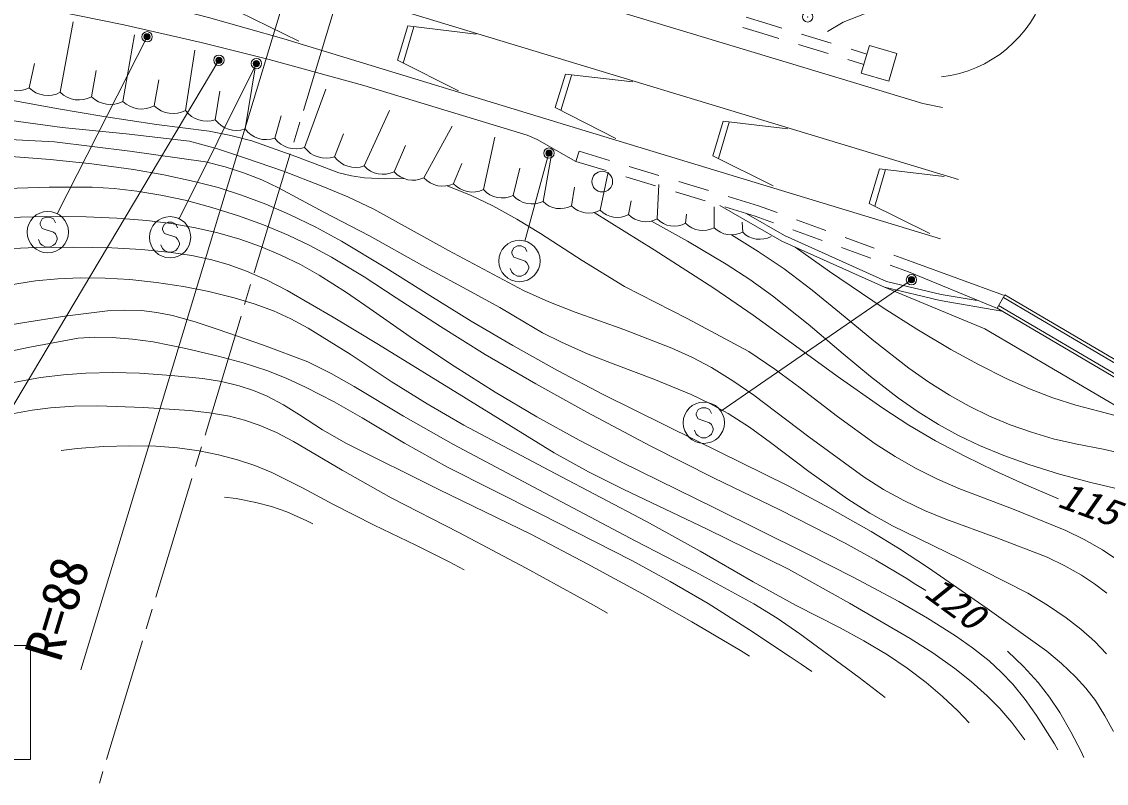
# Model space of a CAD drawing. Units: millimetres at full size, sheet at 1:1000; details may follow other scales. Extents: x 40000 to 680000, y 20000 to 380000.
# Drawn here: x 197334 to 249778, y 244852 to 281682 of the extents above; entities that cross this region are included whole.
import ezdxf
from ezdxf.enums import TextEntityAlignment as Align

# ---------------------------------------------------------------- set-up
doc = ezdxf.new("R2010")
doc.units = ezdxf.units.MM
doc.header["$LTSCALE"] = 1000
doc.header["$PDMODE"] = 32
doc.header["$PDSIZE"] = 500
for name, color, linetype, lineweight in [('M-BGD', 7, 'Continuous', 13), ('M-BMK', 2, 'Continuous', 13), ('M-STR-HTXT', 7, 'Continuous', 13), ('M-STR-STRC', 7, 'Continuous', 13), ('M-TTL-LINE', 7, 'Continuous', 50)]:
    doc.layers.add(name, color=color, linetype=linetype, lineweight=lineweight)
doc.styles.add('ＭＳ ゴシック', font='')
doc.styles.get('ＭＳ ゴシック').set_extended_font_data('MS Gothic')

msp = doc.modelspace()

# ---------------------------------------------------------------- linework, layer by layer
at = {"layer": 'M-BGD'}
for p, q in [((237054, 281652), (247154, 285659)), ((199202, 278267), (199815, 281670)), ((233321, 281606), (232361, 281898)), ((236294, 281201), (237054, 281652)), ((233169, 281108), (232209, 281401)), ((233939, 280874), (233169, 281108)), ((234089, 281372), (233321, 281606)), ((202228, 277829), (202791, 281046)), ((236330, 280145), (234895, 280582)), ((236480, 280643), (235045, 281080)), ((205255, 277390), (205705, 280308)), ((238204, 280117), (237437, 280351)), ((197689, 278486), (197958, 279655)), ((238056, 279619), (237287, 279853)), ((200715, 278048), (200934, 279320)), ((208135, 276496), (208616, 279455)), ((203742, 277610), (203963, 278870)), ((206695, 276943), (206922, 278320)), ((211016, 275601), (212047, 278411)), ((209576, 276049), (209883, 277132)), ((213896, 274707), (215124, 277379)), ((216778, 274135), (218154, 276637)), ((212456, 275154), (212890, 276264)), ((219660, 273562), (220210, 276103)), ((215337, 274421), (215887, 275691)), ((224286, 275422), (224134, 274924)), ((225754, 274974), (224286, 275422)), ((218219, 273849), (218613, 274821)), ((222542, 272990), (222948, 275256)), ((225596, 274478), (224134, 274924)), ((221101, 273276), (221417, 274594)), ((225300, 272567), (225685, 274409)), ((228145, 274244), (226710, 274682)), ((227987, 273748), (226552, 274186)), ((228058, 272143), (228143, 273803)), ((230536, 273514), (229101, 273952)), ((223921, 272778), (224067, 273678)), ((230378, 273018), (228943, 273456)), ((226679, 272355), (226804, 273024)), ((230816, 271719), (230815, 272728)), ((234085, 271071), (231097, 272799)), ((232796, 272280), (231334, 272726)), ((232961, 272774), (231493, 273222)), ((233860, 272447), (232961, 272774)), ((229437, 271931), (229479, 272377)), ((232366, 272411), (234222, 271338)), ((233688, 271956), (232796, 272280)), ((232196, 271508), (232172, 271988)), ((236209, 271592), (234799, 272105)), ((234222, 271338), (239147, 269122)), ((236038, 271101), (234628, 271614)), ((238558, 270737), (237149, 271250)), ((234085, 271071), (239050, 268837)), ((238387, 270246), (236978, 270759)), ((240397, 270068), (239498, 270395)), ((240220, 269580), (239327, 269904)), ((240220, 269580), (244513, 267805)), ((240397, 270068), (244807, 268453)), ((239147, 269122), (241800, 268489)), ((243912, 266831), (239050, 268837)), ((239050, 268837), (241740, 268195)), ((241740, 268195), (244724, 267688)), ((241800, 268489), (243526, 268196)), ((244496, 267822), (244876, 268469)), ((244800, 268339), (258581, 260228)), ((244876, 268469), (258641, 260366)), ((244496, 267822), (258339, 259674)), ((244572, 267952), (258399, 259813)), ((243912, 266831), (257737, 258694))]:
    msp.add_line(p, q, dxfattribs=at)
for points in [[(224134, 274924), (222259, 275992), (221772, 276198), (213883, 278598), (209303, 279852), (206015, 280679), (202270, 281532), (199021, 282188), (195715, 282772), (193403, 283131), (189768, 283558), (186523, 283789), (183675, 283874), (179632, 283843), (175727, 283616), (172083, 283311), (168963, 283042), (163848, 282582)], [(215809, 274096), (214930, 274087), (213912, 274137), (213285, 274226), (212672, 274376), (210586, 275170), (208464, 275914), (207439, 276179), (206402, 276386), (203848, 276708), (201303, 277090), (199010, 277491), (196723, 277901)], [(196360, 276964), (199290, 276559), (202381, 276263), (205454, 275907), (206809, 275526), (208161, 275084), (209996, 274446), (211817, 273749), (213096, 273208), (214359, 272609), (217965, 270616), (221597, 268678), (222830, 268130), (224090, 267637), (226444, 266793), (228769, 265897), (229738, 265454), (230689, 264953), (231718, 264317), (232733, 263620), (235390, 261609), (238076, 259652), (239012, 259063), (239981, 258525), (240983, 258046), (242015, 257618), (244482, 256725), (246912, 255781), (247765, 255375), (248586, 254917), (249214, 254506), (249807, 254045)], [(196113, 276013), (198926, 275875), (202570, 275417), (206224, 274899), (207167, 274661), (208102, 274363), (208938, 274035), (209749, 273650), (211938, 272465), (214155, 271332), (216679, 269902), (219245, 268516), (220460, 267863), (221653, 267153), (222521, 266642), (223428, 266178), (224728, 265606), (226057, 265087), (227893, 264399), (229707, 263655), (230613, 263221), (231490, 262734), (232528, 262067), (233544, 261340), (235392, 259938), (237272, 258587), (238338, 257923), (239440, 257308), (242704, 255712), (245990, 254039), (246931, 253474), (247834, 252861), (248543, 252313), (249220, 251712), (249795, 251121)], [(196411, 275192), (198706, 275013), (200718, 274800), (202735, 274526), (204205, 274274), (205671, 273961), (206829, 273657), (207970, 273294), (209131, 272857), (210280, 272360), (211549, 271740), (212790, 271067), (214944, 269780), (217075, 268437), (219060, 267204), (221074, 266024), (223247, 264815), (225449, 263659), (229919, 261451), (234396, 259234), (236409, 258162), (238401, 257033), (239786, 256195), (241131, 255311), (244020, 253313), (246905, 251243), (247619, 250645), (248288, 250006), (248791, 249448), (249248, 248850), (249714, 248120), (250131, 247354)], [(196593, 273616), (198661, 273675), (200738, 273675), (201813, 273615), (202895, 273494), (204069, 273300), (205244, 273044), (206533, 272699), (207815, 272292), (209029, 271852), (210218, 271357), (211271, 270855), (212307, 270293), (213891, 269340), (215446, 268334), (217582, 266937), (219748, 265591), (222189, 264165), (224658, 262792), (227722, 261175), (230822, 259607), (233995, 258069), (237151, 256471), (238638, 255650), (240103, 254771), (240576, 254473), (241057, 254168)], [(217911, 273749), (219068, 273272), (220111, 272778), (221281, 272133), (222424, 271435), (224436, 270135), (226488, 268881), (229506, 267331), (232497, 265727), (233745, 264878), (234971, 263971), (236774, 262592), (238607, 261266), (239562, 260649), (240547, 260084), (241583, 259571), (242649, 259111), (245244, 258122), (247819, 257076), (248714, 256636), (249588, 256140), (250283, 255675)], [(247430, 246478), (247266, 246762), (246405, 248133), (245854, 248907), (245252, 249648), (244701, 250233), (244106, 250776), (243316, 251404), (242487, 251987), (241132, 252837), (239741, 253639), (237532, 254824), (235287, 255961), (230826, 258180), (226344, 260385), (224286, 261453), (222246, 262580), (220233, 263773), (218246, 265022), (216282, 266326), (214338, 267689), (213045, 268580), (211721, 269420), (210808, 269933), (209856, 270399), (208886, 270804), (207882, 271157), (206820, 271465), (205733, 271717), (204560, 271924), (203381, 272071), (201929, 272187), (200458, 272245), (198557, 272259), (196648, 272212)], [(227787, 272039), (229520, 271072), (231400, 269954), (232536, 269212), (233640, 268419), (235358, 267049), (237049, 265623), (238377, 264522), (239736, 263474), (240682, 262815), (241659, 262207), (242637, 261676), (243654, 261192), (244828, 260706), (246038, 260269), (247522, 259807), (249024, 259402), (250191, 259121)], [(231654, 271370), (232943, 270575), (234194, 269732), (235550, 268706), (236880, 267624), (238533, 266256), (240227, 264932), (241195, 264249), (242197, 263615), (243147, 263088), (244127, 262613), (245134, 262191), (246167, 261825), (247212, 261517), (248286, 261265), (249626, 261010), (250946, 260698)], [(195721, 270667), (198027, 270759), (199854, 270782), (201695, 270745), (203128, 270665), (204567, 270524), (205557, 270374), (206532, 270166), (207373, 269923), (208205, 269618), (209202, 269180), (210177, 268685), (212401, 267400), (214586, 266068), (218824, 263462), (223076, 260838), (224748, 259920), (226450, 259055), (230444, 257158), (234407, 255209), (237363, 253559), (240286, 251857), (241383, 251156), (242448, 250404), (243250, 249772), (244018, 249089), (244633, 248464), (245204, 247797), (245833, 246962)], [(234736, 270778), (236395, 269605), (238983, 267847), (240610, 266811), (242268, 265826), (243591, 265099), (244943, 264427), (246060, 263934), (247200, 263497), (248298, 263143), (249418, 262847), (250448, 262578)], [(243142, 247778), (242603, 248349), (241857, 249056), (241063, 249727), (240152, 250414), (239199, 251058), (238057, 251742), (236878, 252379), (234779, 253458), (232700, 254595), (230141, 256080), (227552, 257513), (223135, 259835), (218714, 262168), (216945, 263196), (215199, 264280), (213210, 265596), (211183, 266865), (210355, 267306), (209502, 267693), (208567, 268041), (207609, 268334), (206388, 268634), (205151, 268876), (203858, 269076), (202560, 269216), (201370, 269287), (200170, 269298), (199084, 269252), (198001, 269145), (195278, 268717)], [(195198, 266770), (197370, 267123), (199413, 267440), (201482, 267699), (202309, 267737), (203131, 267713), (203875, 267623), (204622, 267472), (205729, 267162), (206829, 266792), (209022, 266039), (211167, 265239), (212299, 264665), (213413, 264033), (215797, 262605), (218210, 261231), (222614, 258893), (227031, 256559), (229897, 255075), (232734, 253538), (233859, 252833), (234951, 252078), (237821, 249968), (239083, 249008)], [(195385, 265465), (197724, 265949), (200064, 266370), (200876, 266421), (201702, 266412), (202699, 266333), (203695, 266193), (205273, 265882), (206833, 265514), (208049, 265180), (209242, 264790), (210158, 264432), (211064, 264014), (212435, 263295), (213790, 262518), (215844, 261305), (217925, 260146), (222377, 257899), (226833, 255631), (228691, 254615), (230528, 253543), (232529, 252280), (234499, 250965), (235019, 250611), (235540, 250256)], [(232521, 250997), (232084, 251282), (229735, 252668), (227344, 254009), (224679, 255472), (221987, 256881), (217508, 259065), (213035, 261279), (211884, 261948), (210761, 262671), (209997, 263149), (209201, 263578), (208543, 263850), (207853, 264071), (206987, 264275), (206100, 264422), (204562, 264580), (203028, 264678), (201736, 264715), (200442, 264692), (199349, 264611), (198248, 264468), (196938, 264237)], [(194093, 261941), (195210, 262275), (196948, 262732), (197836, 262904), (198731, 263016), (199872, 263090), (201022, 263104), (203229, 263025), (205454, 262885), (206422, 262773), (207383, 262602), (208102, 262419), (208812, 262176), (209657, 261809), (210481, 261385), (212828, 259993), (215199, 258657), (218474, 256982), (221727, 255251), (225011, 253446), (225652, 253080)], [(218721, 255181), (218002, 255566), (216385, 256364), (214379, 257327), (212383, 258352), (210919, 259141), (209424, 259878), (208606, 260217), (207765, 260501), (206848, 260742), (205913, 260927), (204875, 261067), (203818, 261149), (202557, 261175), (201291, 261142), (200013, 261046), (199248, 260953)], [(207133, 258694), (207701, 258622), (208650, 258439), (209407, 258237), (210156, 257975), (211120, 257548), (211415, 257396)], [(245002, 251235), (245766, 250499), (246485, 249722), (247028, 249019), (247530, 248270), (248070, 247345), (248562, 246383), (248690, 246096)]]:
    msp.add_lwpolyline(points, dxfattribs=at)
msp.add_lwpolyline([(239654, 280143), (239256, 278804), (237931, 279198), (238329, 280537)], close=True, dxfattribs=at)
msp.add_circle((225404, 273947), 500, dxfattribs=at)
for centre, radius, start, end in [((241112, 284966), 6000, 276.6998, 343.144), ((197082, 279629), 1294, 225.5452, 297.9747), ((198595, 279410), 1294, 225.5452, 297.9747), ((200108, 279191), 1294, 225.5452, 297.9747), ((201621, 278972), 1294, 225.5452, 297.9747), ((203135, 278753), 1294, 225.5452, 297.9747), ((204648, 278533), 1294, 225.5452, 297.9747), ((206275, 278133), 1262, 216.0594, 289.4354), ((207715, 277686), 1262, 216.0594, 289.4354), ((209156, 277239), 1262, 216.0594, 289.4354), ((210596, 276791), 1262, 216.0594, 289.4354), ((212036, 276344), 1262, 216.0594, 289.4354), ((213476, 275897), 1262, 216.0594, 289.4354), ((214807, 275525), 1224, 221.8997, 295.6395), ((216248, 275239), 1224, 221.8997, 295.6395), ((217689, 274952), 1224, 221.8997, 295.6395), ((219130, 274666), 1224, 221.8997, 295.6395), ((220571, 274380), 1224, 221.8997, 295.6395), ((222012, 274094), 1224, 221.8997, 295.6395), ((223373, 273804), 1163, 224.3982, 298.1379), ((224752, 273592), 1163, 224.3982, 298.1379), ((226131, 273380), 1163, 224.3982, 298.1379), ((227510, 273168), 1163, 224.3982, 298.1379), ((228889, 272957), 1163, 224.3982, 298.1379), ((230268, 272745), 1163, 224.3982, 298.1379), ((231647, 272533), 1163, 224.3982, 298.1379), ((233026, 272321), 1163, 224.3982, 298.1379)]:
    msp.add_arc(centre, radius, start, end, dxfattribs=at)
at = {"layer": 'M-BMK'}
for p, q in [((212696, 283131), (210956, 277389)), ((210782, 276815), (210491, 275858)), ((210317, 275284), (208577, 269542)), ((208403, 268968), (208112, 268011)), ((207938, 267437), (206198, 261695)), ((206024, 261121), (205733, 260164)), ((205559, 259589), (203819, 253847)), ((203644, 253273), (203354, 252316)), ((203180, 251742), (201440, 246000)), ((201265, 245426), (201091, 244852))]:
    msp.add_line(p, q, dxfattribs=at)
at = {"layer": 'M-STR-HTXT'}
for p, q in [((210354, 283841), (200200, 250347)), ((203397, 280951), (199047, 272392)), ((206872, 279817), (190000, 251523)), ((208683, 279653), (204955, 272156)), ((222827, 275325), (221665, 271073)), ((240358, 269204), (231137, 262853)), ((197756, 251523), (182244, 251523)), ((197756, 246000), (197756, 251523)), ((182244, 246000), (197756, 246000))]:
    msp.add_line(p, q, dxfattribs=at)
for centre, radius in [((203397, 280951), 150), ((203397, 280951), 120), ((203397, 280951), 90), ((203397, 280951), 60), ((203397, 280951), 30), ((203397, 280951), 20), ((206872, 279817), 150), ((206872, 279817), 120), ((206872, 279817), 90), ((206872, 279817), 60), ((206872, 279817), 30), ((206872, 279817), 20), ((208683, 279653), 150), ((208683, 279653), 120), ((208683, 279653), 90), ((208683, 279653), 60), ((208683, 279653), 30), ((208683, 279653), 20), ((222827, 275325), 150), ((222827, 275325), 120), ((222827, 275325), 90), ((222827, 275325), 60), ((222827, 275325), 30), ((222827, 275325), 20), ((240358, 269204), 150), ((240358, 269204), 120), ((240358, 269204), 90), ((240358, 269204), 60), ((240358, 269204), 30), ((240358, 269204), 20)]:
    msp.add_circle(centre, radius, dxfattribs=at)
for p in [(235338, 281916), (203397, 280951), (206872, 279817), (208683, 279653), (222827, 275325), (240358, 269204)]:
    msp.add_point(p, dxfattribs=at)
at = {"layer": 'M-STR-STRC'}
for p, q in [((212696, 283131), (242636, 274055)), ((207828, 282164), (210738, 280735)), ((215999, 281474), (215499, 279816)), ((216301, 281437), (215772, 279680)), ((219301, 281072), (215999, 281474)), ((215499, 279816), (218452, 278346)), ((223917, 279079), (223400, 277392)), ((226888, 278774), (223622, 279144)), ((231546, 276830), (231029, 275058)), ((239109, 274530), (238591, 272758)), ((198506, 272233), (198324, 272142)), ((198688, 272233), (198506, 272233)), ((198870, 272142), (198688, 272233)), ((198324, 272142), (198234, 271960)), ((198234, 271960), (198234, 271869)), ((198234, 271869), (198324, 271688)), ((198324, 271688), (198870, 271506)), ((198961, 271960), (198870, 272142)), ((204235, 271893), (204145, 271711)), ((204145, 271711), (204145, 271620)), ((204417, 271984), (204235, 271893)), ((204599, 271984), (204417, 271984)), ((204781, 271893), (204599, 271984)), ((204872, 271711), (204781, 271893)), ((198234, 270960), (198143, 271142)), ((198870, 271506), (198961, 271415)), ((198961, 271415), (199052, 271233)), ((199052, 271142), (198961, 270960)), ((199052, 271233), (199052, 271142)), ((204145, 271620), (204235, 271439)), ((204235, 271439), (204781, 271257)), ((204781, 271257), (204872, 271166)), ((204872, 271166), (204963, 270984)), ((198324, 270869), (198234, 270960)), ((198506, 270778), (198324, 270869)), ((198688, 270778), (198506, 270778)), ((198870, 270869), (198688, 270778)), ((198961, 270960), (198870, 270869)), ((204145, 270711), (204054, 270893)), ((204235, 270620), (204145, 270711)), ((204417, 270530), (204235, 270620)), ((204781, 270620), (204599, 270530)), ((204872, 270711), (204781, 270620)), ((204963, 270893), (204872, 270711)), ((204963, 270984), (204963, 270893)), ((221128, 270745), (221037, 270564)), ((221310, 270836), (221128, 270745)), ((221492, 270836), (221310, 270836)), ((221674, 270745), (221492, 270836)), ((221765, 270564), (221674, 270745)), ((204599, 270530), (204417, 270530)), ((221037, 270564), (221037, 270473)), ((221037, 270473), (221128, 270291)), ((221128, 270291), (221674, 270109)), ((221674, 270109), (221765, 270018)), ((221037, 269564), (220946, 269745)), ((221765, 270018), (221856, 269836)), ((221856, 269745), (221765, 269564)), ((221856, 269836), (221856, 269745)), ((221128, 269473), (221037, 269564)), ((221310, 269382), (221128, 269473)), ((221492, 269382), (221310, 269382)), ((221674, 269473), (221492, 269382)), ((221765, 269564), (221674, 269473)), ((230044, 262924), (229953, 262742)), ((230226, 263015), (230044, 262924)), ((230408, 263015), (230226, 263015)), ((230589, 262924), (230408, 263015)), ((230680, 262742), (230589, 262924)), ((229953, 262742), (229953, 262651)), ((229953, 262651), (230044, 262470)), ((230044, 262470), (230589, 262288)), ((230589, 262288), (230680, 262197)), ((229953, 261742), (229862, 261924)), ((230044, 261651), (229953, 261742)), ((230680, 261742), (230589, 261651)), ((230680, 262197), (230771, 262015)), ((230771, 261924), (230680, 261742)), ((230771, 262015), (230771, 261924)), ((230226, 261561), (230044, 261651)), ((230408, 261561), (230226, 261561)), ((230589, 261651), (230408, 261561))]:
    msp.add_line(p, q, dxfattribs=at)
for points in [[(207858, 287369), (211968, 286276), (216935, 284883), (223150, 283105), (237553, 278737), (240913, 277718), (241851, 277539)], [(193610, 284420), (196678, 284025), (199985, 283428), (202923, 282779), (206371, 281892), (210016, 280846), (223840, 276629), (241763, 271175)], [(223622, 279144), (223128, 277530), (226066, 276035)], [(234374, 276497), (231244, 276865), (230756, 275193), (233677, 273742)], [(241937, 274198), (238807, 274566), (238318, 272894), (241239, 271443)]]:
    msp.add_lwpolyline(points, dxfattribs=at)
for centre in [(198597, 271506), (204508, 271257), (221401, 270109), (230317, 262288)]:
    msp.add_circle(centre, 1000, dxfattribs=at)
at = {"layer": 'M-TTL-LINE', "lineweight": 13}
msp.add_lwpolyline([(225010, 272458), (227915, 270657), (230795, 268801), (232701, 267496), (234576, 266139), (236758, 264537), (238969, 262988), (240226, 262178), (241522, 261414), (242940, 260664), (244389, 259965), (245923, 259274), (247468, 258602)], dxfattribs=at)

# ---------------------------------------------------------------- texts
at = {"layer": 'M-BGD', "style": 'ＭＳ ゴシック', "oblique": 15, "width": 1.1}
for s, rotation, p in [('115', 339.873, (247212, 257880)), ('120', 323.773, (240665, 253608))]:
    msp.add_text(s, height=1320, rotation=rotation, dxfattribs=at).set_placement(p, align=Align.BOTTOM_LEFT)
at = {"layer": 'M-STR-HTXT', "style": 'ＭＳ ゴシック'}
msp.add_text('R=88', height=1833, rotation=73.135, dxfattribs=at).set_placement((199721, 250492), align=Align.BOTTOM_LEFT)

doc.saveas('drawing.dxf')
